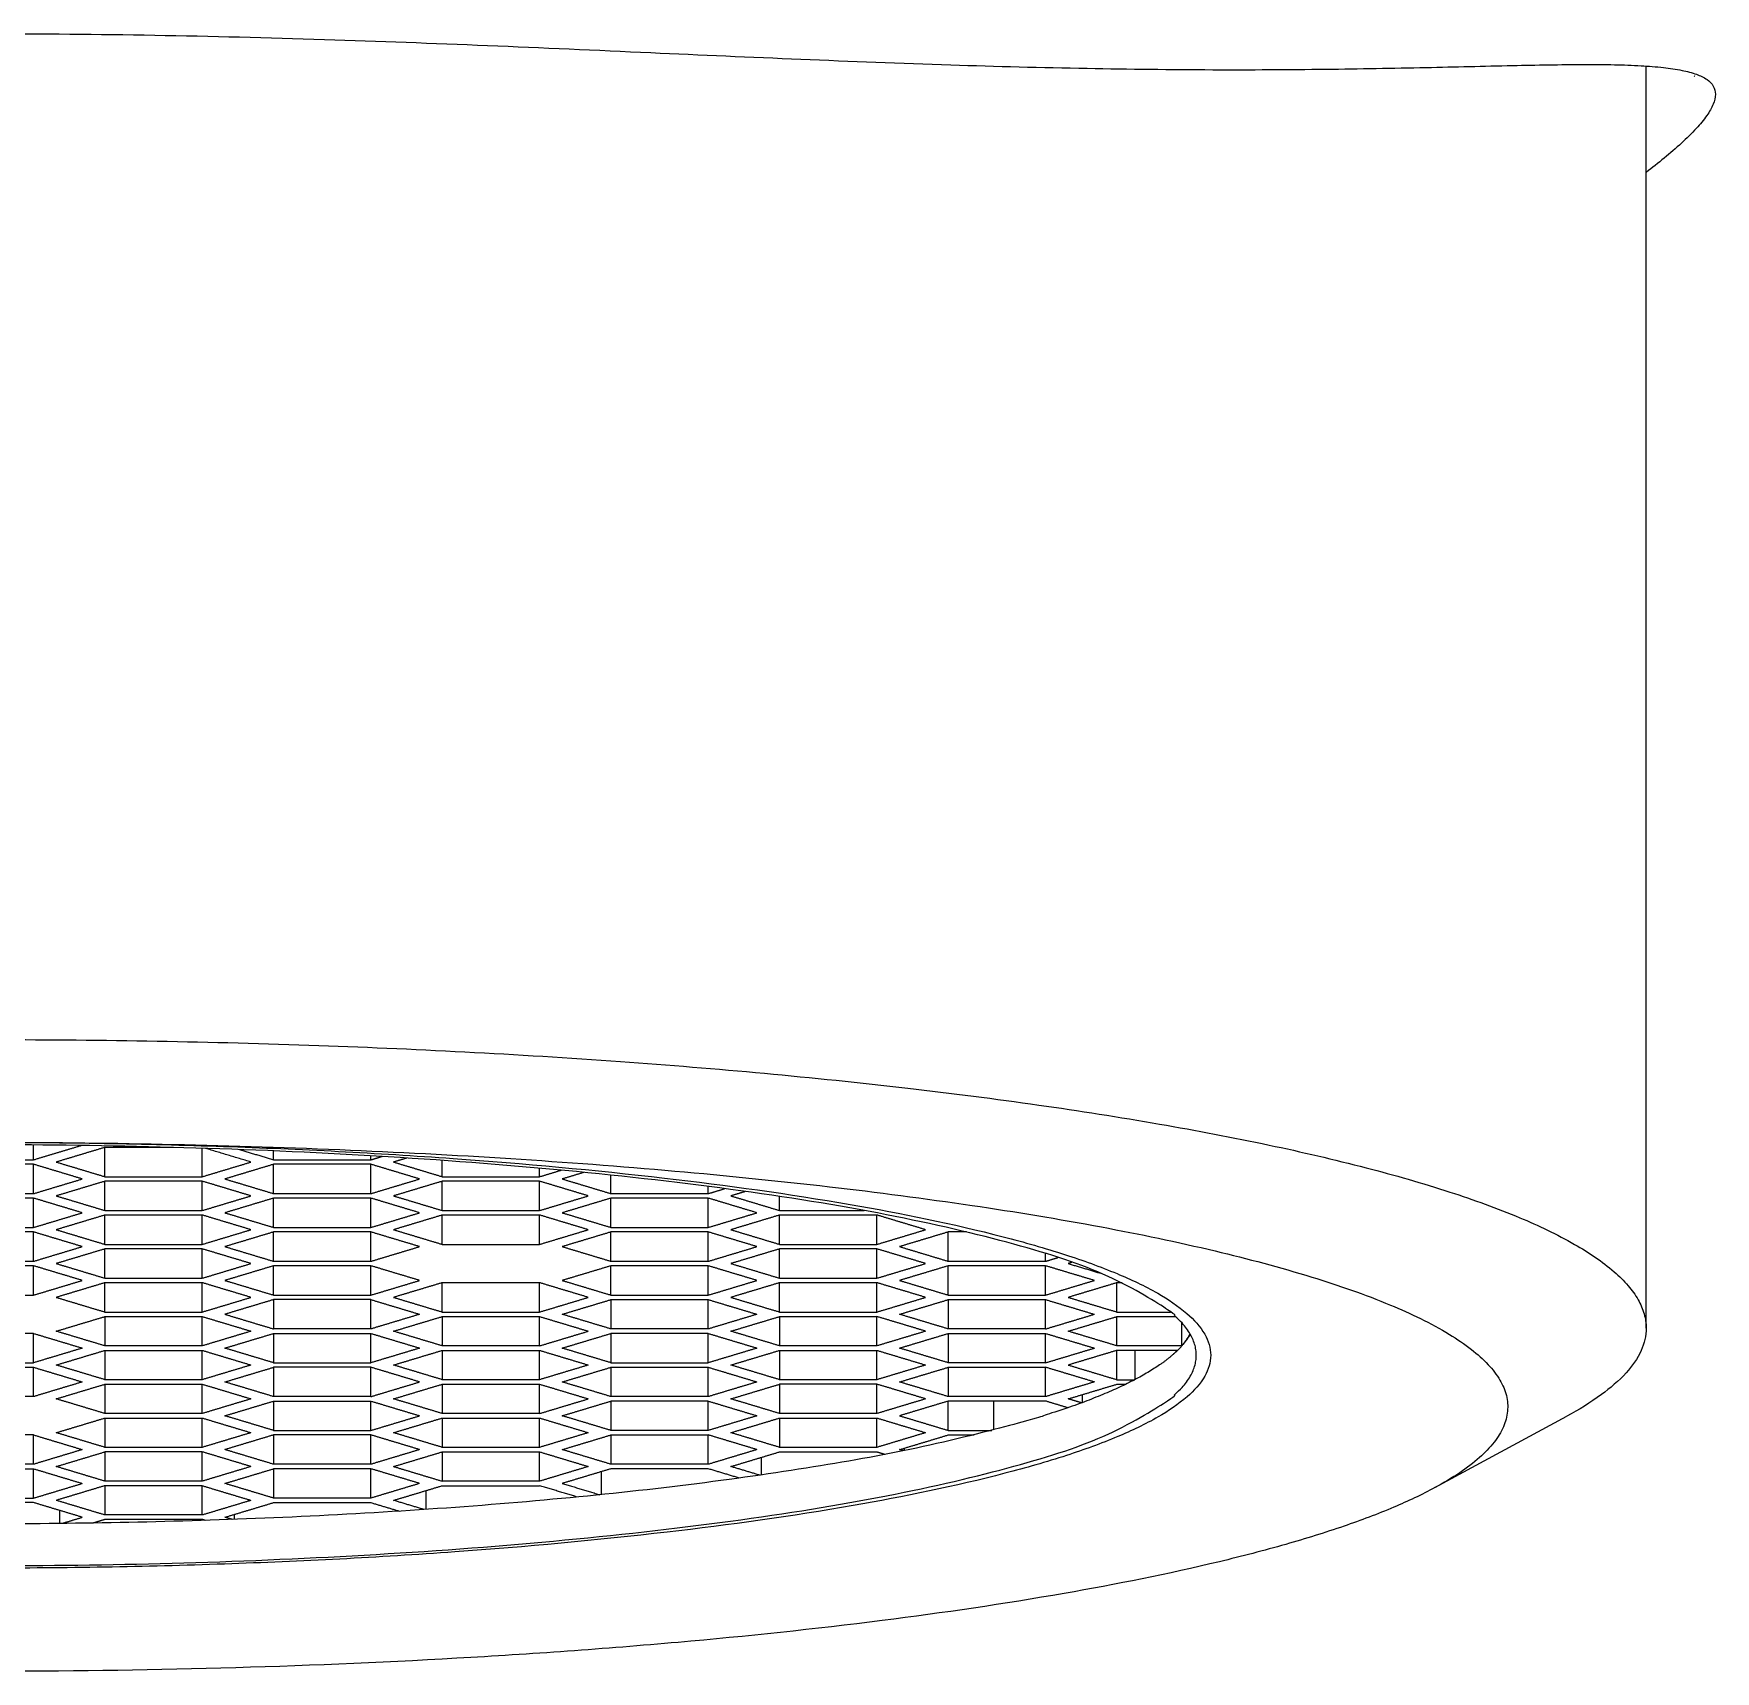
# Model space of a CAD drawing. Extents: x 39525 to 40119, y 15845 to 16265.
# Drawn here: x 39917.83 to 39929.98, y 16092.57 to 16104.4 of the extents above; entities that cross this region are included whole.
import ezdxf

# ---------------------------------------------------------------- set-up
doc = ezdxf.new("R2010")
doc.units = 0
doc.header["$LTSCALE"] = 7
doc.header["$MEASUREMENT"] = 0
doc.layers.get('0').update_dxf_attribs({"color": 2, "linetype": 'CONTINUOUS'})
doc.layers.add('02___PRT_ALL_AXES', color=7, linetype='CONTINUOUS')
doc.layers.add('DWG', color=7, linetype='CONTINUOUS')

msp = doc.modelspace()

# ---------------------------------------------------------------- linework, layer by layer
at = {"ltscale": 0.6}
for points in [[(39917.83034, 16096.26371), (39917.83034, 16096.31708), (39917.83034, 16096.37044)], [(39917.83034, 16096.26371), (39918.00183, 16096.31529), (39918.17333, 16096.36687)], [(39918.34528, 16096.35313), (39918.16942, 16096.30024), (39917.99357, 16096.24735)], [(39918.34528, 16096.14156), (39918.34528, 16096.24735), (39918.34528, 16096.35313)], [(39919.0487, 16096.14156), (39919.0487, 16096.24428), (39919.0487, 16096.347)], [(39919.40041, 16096.24735), (39919.23595, 16096.29681), (39919.0715, 16096.34627)], [(39919.31755, 16096.33773), (39919.4406, 16096.30072), (39919.56364, 16096.26371)], [(39919.56364, 16096.26371), (39919.56364, 16096.2958), (39919.56364, 16096.32789)], [(39917.12691, 16096.26371), (39917.47863, 16096.26371), (39917.83034, 16096.26371)], [(39917.83034, 16096.23098), (39917.47863, 16096.23098), (39917.12691, 16096.23098)], [(39917.83034, 16096.01941), (39917.83034, 16096.1252), (39917.83034, 16096.23098)], [(39918.18205, 16096.1252), (39918.00619, 16096.17809), (39917.83034, 16096.23098)], [(39917.99357, 16096.24735), (39918.16942, 16096.19445), (39918.34528, 16096.14156)], [(39919.0487, 16096.14156), (39919.22456, 16096.19445), (39919.40041, 16096.24735)], [(39919.56364, 16096.23098), (39919.38779, 16096.17809), (39919.21193, 16096.1252)], [(39919.56364, 16096.26371), (39919.91535, 16096.26371), (39920.26707, 16096.26371)], [(39919.56364, 16096.01941), (39919.56364, 16096.1252), (39919.56364, 16096.23098)], [(39920.26707, 16096.23098), (39919.91535, 16096.23098), (39919.56364, 16096.23098)], [(39920.26707, 16096.26371), (39920.26707, 16096.27807), (39920.26707, 16096.29244)], [(39920.26707, 16096.26371), (39920.30695, 16096.27571), (39920.34684, 16096.2877)], [(39920.26707, 16096.01941), (39920.26707, 16096.1252), (39920.26707, 16096.23098)], [(39920.61878, 16096.1252), (39920.44292, 16096.17809), (39920.26707, 16096.23098)], [(39920.52709, 16096.27646), (39920.47869, 16096.2619), (39920.4303, 16096.24735)], [(39920.4303, 16096.24735), (39920.60615, 16096.19445), (39920.78201, 16096.14156)], [(39920.78201, 16096.14156), (39920.78201, 16096.20039), (39920.78201, 16096.25921)], [(39921.48543, 16096.14156), (39921.48543, 16096.17227), (39921.48543, 16096.20298)], [(39921.48543, 16096.14156), (39921.56368, 16096.1651), (39921.64193, 16096.18863)], [(39917.83034, 16096.01941), (39918.00619, 16096.07231), (39918.18205, 16096.1252)], [(39918.34528, 16096.10883), (39918.16942, 16096.05594), (39917.99357, 16096.00305)], [(39918.34528, 16096.14156), (39918.69699, 16096.14156), (39919.0487, 16096.14156)], [(39918.34528, 16095.89727), (39918.34528, 16096.00305), (39918.34528, 16096.10883)], [(39919.0487, 16096.10883), (39918.69699, 16096.10883), (39918.34528, 16096.10883)], [(39919.0487, 16095.89727), (39919.0487, 16096.00305), (39919.0487, 16096.10883)], [(39919.40041, 16096.00305), (39919.22456, 16096.05594), (39919.0487, 16096.10883)], [(39919.21193, 16096.1252), (39919.38779, 16096.07231), (39919.56364, 16096.01941)], [(39920.26707, 16096.01941), (39920.44292, 16096.07231), (39920.61878, 16096.1252)], [(39920.78201, 16096.10883), (39920.60615, 16096.05594), (39920.4303, 16096.00305)], [(39920.78201, 16096.14156), (39921.13372, 16096.14156), (39921.48543, 16096.14156)], [(39920.78201, 16095.89727), (39920.78201, 16096.00305), (39920.78201, 16096.10883)], [(39921.48543, 16096.10883), (39921.13372, 16096.10883), (39920.78201, 16096.10883)], [(39921.48543, 16095.89727), (39921.48543, 16096.00305), (39921.48543, 16096.10883)], [(39921.83714, 16096.00305), (39921.66129, 16096.05594), (39921.48543, 16096.10883)], [(39921.80676, 16096.17275), (39921.72771, 16096.14897), (39921.64866, 16096.1252)], [(39921.64866, 16096.1252), (39921.82452, 16096.07231), (39922.00037, 16096.01941)], [(39922.00037, 16096.01941), (39922.00037, 16096.08623), (39922.00037, 16096.15304)], [(39922.7038, 16096.01941), (39922.7038, 16096.0452), (39922.7038, 16096.07098)], [(39922.7038, 16096.01941), (39922.76343, 16096.03735), (39922.82306, 16096.05529)], [(39917.12691, 16096.01941), (39917.47863, 16096.01941), (39917.83034, 16096.01941)], [(39917.83034, 16095.98669), (39917.47863, 16095.98669), (39917.12691, 16095.98669)], [(39917.83034, 16095.77512), (39917.83034, 16095.8809), (39917.83034, 16095.98669)], [(39918.18205, 16095.8809), (39918.00619, 16095.93379), (39917.83034, 16095.98669)], [(39917.99357, 16096.00305), (39918.16942, 16095.95016), (39918.34528, 16095.89727)], [(39919.0487, 16095.89727), (39919.22456, 16095.95016), (39919.40041, 16096.00305)], [(39919.56364, 16095.98669), (39919.38779, 16095.93379), (39919.21193, 16095.8809)], [(39919.56364, 16096.01941), (39919.91535, 16096.01941), (39920.26707, 16096.01941)], [(39919.56364, 16095.77512), (39919.56364, 16095.8809), (39919.56364, 16095.98669)], [(39920.26707, 16095.98669), (39919.91535, 16095.98669), (39919.56364, 16095.98669)], [(39920.26707, 16095.77512), (39920.26707, 16095.8809), (39920.26707, 16095.98669)], [(39920.61878, 16095.8809), (39920.44292, 16095.93379), (39920.26707, 16095.98669)], [(39920.4303, 16096.00305), (39920.60615, 16095.95016), (39920.78201, 16095.89727)], [(39921.48543, 16095.89727), (39921.66129, 16095.95016), (39921.83714, 16096.00305)], [(39922.00037, 16095.98669), (39921.82452, 16095.93379), (39921.64866, 16095.8809)], [(39922.00037, 16096.01941), (39922.35208, 16096.01941), (39922.7038, 16096.01941)], [(39922.00037, 16095.77512), (39922.00037, 16095.8809), (39922.00037, 16095.98669)], [(39922.7038, 16095.98669), (39922.35208, 16095.98669), (39922.00037, 16095.98669)], [(39922.7038, 16095.77512), (39922.7038, 16095.8809), (39922.7038, 16095.98669)], [(39923.05551, 16095.8809), (39922.87965, 16095.93379), (39922.7038, 16095.98669)], [(39922.97259, 16096.0348), (39922.91981, 16096.01892), (39922.86703, 16096.00305)], [(39922.86703, 16096.00305), (39923.04288, 16095.95016), (39923.21874, 16095.89727)], [(39923.21874, 16095.89727), (39923.21874, 16095.94813), (39923.21874, 16095.999)], [(39917.83034, 16095.77512), (39918.00619, 16095.82801), (39918.18205, 16095.8809)], [(39918.34528, 16095.86454), (39918.16942, 16095.81165), (39917.99357, 16095.75875)], [(39918.34528, 16095.89727), (39918.69699, 16095.89727), (39919.0487, 16095.89727)], [(39918.34528, 16095.65297), (39918.34528, 16095.75875), (39918.34528, 16095.86454)], [(39919.0487, 16095.86454), (39918.69699, 16095.86454), (39918.34528, 16095.86454)], [(39919.0487, 16095.65297), (39919.0487, 16095.75875), (39919.0487, 16095.86454)], [(39919.40041, 16095.75875), (39919.22456, 16095.81165), (39919.0487, 16095.86454)], [(39919.21193, 16095.8809), (39919.38779, 16095.82801), (39919.56364, 16095.77512)], [(39920.26707, 16095.77512), (39920.44292, 16095.82801), (39920.61878, 16095.8809)], [(39920.78201, 16095.86454), (39920.60615, 16095.81165), (39920.4303, 16095.75875)], [(39920.78201, 16095.89727), (39921.13372, 16095.89727), (39921.48543, 16095.89727)], [(39920.78201, 16095.65297), (39920.78201, 16095.75875), (39920.78201, 16095.86454)], [(39921.48543, 16095.86454), (39921.13372, 16095.86454), (39920.78201, 16095.86454)], [(39921.48543, 16095.65297), (39921.48543, 16095.75875), (39921.48543, 16095.86454)], [(39921.83714, 16095.75875), (39921.66129, 16095.81165), (39921.48543, 16095.86454)], [(39921.64866, 16095.8809), (39921.82452, 16095.82801), (39922.00037, 16095.77512)], [(39922.7038, 16095.77512), (39922.87965, 16095.82801), (39923.05551, 16095.8809)], [(39923.21874, 16095.86454), (39923.04288, 16095.81165), (39922.86703, 16095.75875)], [(39923.21874, 16095.89727), (39923.52452, 16095.89727), (39923.8303, 16095.89727)], [(39923.21874, 16095.65297), (39923.21874, 16095.75875), (39923.21874, 16095.86454)], [(39923.92216, 16095.86454), (39923.57045, 16095.86454), (39923.21874, 16095.86454)], [(39923.92216, 16095.65297), (39923.92216, 16095.75875), (39923.92216, 16095.86454)], [(39924.27387, 16095.75875), (39924.09802, 16095.81165), (39923.92216, 16095.86454)], [(39917.12691, 16095.77512), (39917.47863, 16095.77512), (39917.83034, 16095.77512)], [(39917.83034, 16095.74239), (39917.47863, 16095.74239), (39917.12691, 16095.74239)], [(39917.83034, 16095.53082), (39917.83034, 16095.63661), (39917.83034, 16095.74239)], [(39918.18205, 16095.63661), (39918.00619, 16095.6895), (39917.83034, 16095.74239)], [(39917.99357, 16095.75875), (39918.16942, 16095.70586), (39918.34528, 16095.65297)], [(39919.0487, 16095.65297), (39919.22456, 16095.70586), (39919.40041, 16095.75875)], [(39919.56364, 16095.74239), (39919.38779, 16095.6895), (39919.21193, 16095.63661)], [(39919.56364, 16095.77512), (39919.91535, 16095.77512), (39920.26707, 16095.77512)], [(39919.56364, 16095.53082), (39919.56364, 16095.63661), (39919.56364, 16095.74239)], [(39920.26707, 16095.74239), (39919.91535, 16095.74239), (39919.56364, 16095.74239)], [(39920.26707, 16095.53082), (39920.26707, 16095.63661), (39920.26707, 16095.74239)], [(39920.61878, 16095.63661), (39920.44292, 16095.6895), (39920.26707, 16095.74239)], [(39920.4303, 16095.75875), (39920.60615, 16095.70586), (39920.78201, 16095.65297)], [(39921.48543, 16095.65297), (39921.66129, 16095.70586), (39921.83714, 16095.75875)], [(39922.00037, 16095.74239), (39921.82452, 16095.6895), (39921.64866, 16095.63661)], [(39922.00037, 16095.77512), (39922.35208, 16095.77512), (39922.7038, 16095.77512)], [(39922.00037, 16095.53082), (39922.00037, 16095.63661), (39922.00037, 16095.74239)], [(39922.7038, 16095.74239), (39922.35208, 16095.74239), (39922.00037, 16095.74239)], [(39922.7038, 16095.53082), (39922.7038, 16095.63661), (39922.7038, 16095.74239)], [(39923.05551, 16095.63661), (39922.87965, 16095.6895), (39922.7038, 16095.74239)], [(39922.86703, 16095.75875), (39923.04288, 16095.70586), (39923.21874, 16095.65297)], [(39923.92216, 16095.65297), (39924.09802, 16095.70586), (39924.27387, 16095.75875)], [(39924.4371, 16095.74239), (39924.26125, 16095.6895), (39924.08539, 16095.63661)], [(39924.4371, 16095.53082), (39924.4371, 16095.63661), (39924.4371, 16095.74239)], [(39924.56972, 16095.74239), (39924.50341, 16095.74239), (39924.4371, 16095.74239)], [(39917.83034, 16095.53082), (39918.00619, 16095.58371), (39918.18205, 16095.63661)], [(39918.34528, 16095.62024), (39918.16942, 16095.56735), (39917.99357, 16095.51446)], [(39918.34528, 16095.65297), (39918.69699, 16095.65297), (39919.0487, 16095.65297)], [(39918.34528, 16095.40867), (39918.34528, 16095.51446), (39918.34528, 16095.62024)], [(39919.0487, 16095.62024), (39918.69699, 16095.62024), (39918.34528, 16095.62024)], [(39919.0487, 16095.40867), (39919.0487, 16095.51446), (39919.0487, 16095.62024)], [(39919.40041, 16095.51446), (39919.22456, 16095.56735), (39919.0487, 16095.62024)], [(39919.21193, 16095.63661), (39919.38779, 16095.58371), (39919.56364, 16095.53082)], [(39920.26707, 16095.53082), (39920.44292, 16095.58371), (39920.61878, 16095.63661)], [(39920.78201, 16095.65297), (39921.13372, 16095.65297), (39921.48543, 16095.65297)], [(39921.64866, 16095.63661), (39921.82452, 16095.58371), (39922.00037, 16095.53082)], [(39922.7038, 16095.53082), (39922.87965, 16095.58371), (39923.05551, 16095.63661)], [(39923.21874, 16095.62024), (39923.04288, 16095.56735), (39922.86703, 16095.51446)], [(39923.21874, 16095.65297), (39923.57045, 16095.65297), (39923.92216, 16095.65297)], [(39923.21874, 16095.40867), (39923.21874, 16095.51446), (39923.21874, 16095.62024)], [(39923.92216, 16095.62024), (39923.57045, 16095.62024), (39923.21874, 16095.62024)], [(39923.92216, 16095.40867), (39923.92216, 16095.51446), (39923.92216, 16095.62024)], [(39924.27387, 16095.51446), (39924.09802, 16095.56735), (39923.92216, 16095.62024)], [(39924.08539, 16095.63661), (39924.26125, 16095.58371), (39924.4371, 16095.53082)], [(39925.14052, 16095.53082), (39925.14052, 16095.55843), (39925.14052, 16095.58603)], [(39917.12691, 16095.53082), (39917.47863, 16095.53082), (39917.83034, 16095.53082)], [(39917.83034, 16095.49809), (39917.47863, 16095.49809), (39917.12691, 16095.49809)], [(39917.83034, 16095.28653), (39917.83034, 16095.39231), (39917.83034, 16095.49809)], [(39918.18205, 16095.39231), (39918.00619, 16095.4452), (39917.83034, 16095.49809)], [(39917.99357, 16095.51446), (39918.16942, 16095.46157), (39918.34528, 16095.40867)], [(39919.0487, 16095.40867), (39919.22456, 16095.46157), (39919.40041, 16095.51446)], [(39919.56364, 16095.49809), (39919.38779, 16095.4452), (39919.21193, 16095.39231)], [(39919.56364, 16095.53082), (39919.91535, 16095.53082), (39920.26707, 16095.53082)], [(39919.56364, 16095.28653), (39919.56364, 16095.39231), (39919.56364, 16095.49809)], [(39920.26707, 16095.49809), (39919.91535, 16095.49809), (39919.56364, 16095.49809)], [(39920.26707, 16095.28653), (39920.26707, 16095.39231), (39920.26707, 16095.49809)], [(39920.61878, 16095.39231), (39920.44292, 16095.4452), (39920.26707, 16095.49809)], [(39922.00037, 16095.49809), (39921.82452, 16095.4452), (39921.64866, 16095.39231)], [(39922.00037, 16095.53082), (39922.35208, 16095.53082), (39922.7038, 16095.53082)], [(39922.00037, 16095.28653), (39922.00037, 16095.39231), (39922.00037, 16095.49809)], [(39922.7038, 16095.49809), (39922.35208, 16095.49809), (39922.00037, 16095.49809)], [(39922.7038, 16095.28653), (39922.7038, 16095.39231), (39922.7038, 16095.49809)], [(39923.05551, 16095.39231), (39922.87965, 16095.4452), (39922.7038, 16095.49809)], [(39922.86703, 16095.51446), (39923.04288, 16095.46157), (39923.21874, 16095.40867)], [(39923.92216, 16095.40867), (39924.09802, 16095.46157), (39924.27387, 16095.51446)], [(39924.4371, 16095.49809), (39924.26125, 16095.4452), (39924.08539, 16095.39231)], [(39924.4371, 16095.53082), (39924.78881, 16095.53082), (39925.14052, 16095.53082)], [(39924.4371, 16095.28653), (39924.4371, 16095.39231), (39924.4371, 16095.49809)], [(39925.14052, 16095.49809), (39924.78881, 16095.49809), (39924.4371, 16095.49809)], [(39925.14052, 16095.53082), (39925.18478, 16095.54413), (39925.22904, 16095.55744)], [(39925.14052, 16095.28653), (39925.14052, 16095.39231), (39925.14052, 16095.49809)], [(39925.49224, 16095.39231), (39925.31638, 16095.4452), (39925.14052, 16095.49809)], [(39925.33088, 16095.52261), (39925.31732, 16095.51854), (39925.30375, 16095.51446)], [(39925.30375, 16095.51446), (39925.42029, 16095.47941), (39925.53683, 16095.44436)], [(39917.83034, 16095.28653), (39918.00619, 16095.33942), (39918.18205, 16095.39231)], [(39918.34528, 16095.37594), (39918.16942, 16095.32305), (39917.99357, 16095.27016)], [(39918.34528, 16095.40867), (39918.69699, 16095.40867), (39919.0487, 16095.40867)], [(39918.34528, 16095.16438), (39918.34528, 16095.27016), (39918.34528, 16095.37594)], [(39919.0487, 16095.37594), (39918.69699, 16095.37594), (39918.34528, 16095.37594)], [(39919.0487, 16095.16438), (39919.0487, 16095.27016), (39919.0487, 16095.37594)], [(39919.40041, 16095.27016), (39919.22456, 16095.32305), (39919.0487, 16095.37594)], [(39919.21193, 16095.39231), (39919.38779, 16095.33942), (39919.56364, 16095.28653)], [(39920.26707, 16095.28653), (39920.44292, 16095.33942), (39920.61878, 16095.39231)], [(39920.78201, 16095.37594), (39920.60615, 16095.32305), (39920.4303, 16095.27016)], [(39920.78201, 16095.16438), (39920.78201, 16095.27016), (39920.78201, 16095.37594)], [(39921.48543, 16095.37594), (39921.13372, 16095.37594), (39920.78201, 16095.37594)], [(39921.48543, 16095.16438), (39921.48543, 16095.27016), (39921.48543, 16095.37594)], [(39921.83714, 16095.27016), (39921.66129, 16095.32305), (39921.48543, 16095.37594)], [(39921.64866, 16095.39231), (39921.82452, 16095.33942), (39922.00037, 16095.28653)], [(39922.7038, 16095.28653), (39922.87965, 16095.33942), (39923.05551, 16095.39231)], [(39923.21874, 16095.37594), (39923.04288, 16095.32305), (39922.86703, 16095.27016)], [(39923.21874, 16095.40867), (39923.57045, 16095.40867), (39923.92216, 16095.40867)], [(39923.21874, 16095.16438), (39923.21874, 16095.27016), (39923.21874, 16095.37594)], [(39923.92216, 16095.37594), (39923.57045, 16095.37594), (39923.21874, 16095.37594)], [(39923.92216, 16095.16438), (39923.92216, 16095.27016), (39923.92216, 16095.37594)], [(39924.27387, 16095.27016), (39924.09802, 16095.32305), (39923.92216, 16095.37594)], [(39924.08539, 16095.39231), (39924.26125, 16095.33942), (39924.4371, 16095.28653)], [(39925.14052, 16095.28653), (39925.31638, 16095.33942), (39925.49224, 16095.39231)], [(39925.65547, 16095.37594), (39925.47961, 16095.32305), (39925.30375, 16095.27016)], [(39925.65547, 16095.16438), (39925.65547, 16095.27016), (39925.65547, 16095.37594)], [(39925.69242, 16095.37594), (39925.67394, 16095.37594), (39925.65547, 16095.37594)], [(39917.12691, 16095.28653), (39917.47863, 16095.28653), (39917.83034, 16095.28653)], [(39917.99357, 16095.27016), (39918.16942, 16095.21727), (39918.34528, 16095.16438)], [(39919.0487, 16095.16438), (39919.22456, 16095.21727), (39919.40041, 16095.27016)], [(39919.56364, 16095.2538), (39919.38779, 16095.2009), (39919.21193, 16095.14801)], [(39919.56364, 16095.28653), (39919.91535, 16095.28653), (39920.26707, 16095.28653)], [(39919.56364, 16095.2538), (39919.56364, 16095.14801), (39919.56364, 16095.04223)], [(39920.26707, 16095.2538), (39919.91535, 16095.2538), (39919.56364, 16095.2538)], [(39920.26707, 16095.04223), (39920.26707, 16095.14801), (39920.26707, 16095.2538)], [(39920.26707, 16095.2538), (39920.44292, 16095.2009), (39920.61878, 16095.14801)], [(39920.4303, 16095.27016), (39920.60615, 16095.21727), (39920.78201, 16095.16438)], [(39921.48543, 16095.16438), (39921.66129, 16095.21727), (39921.83714, 16095.27016)], [(39921.64866, 16095.14801), (39921.82452, 16095.2009), (39922.00037, 16095.2538)], [(39922.00037, 16095.28653), (39922.35208, 16095.28653), (39922.7038, 16095.28653)], [(39922.00037, 16095.2538), (39922.00037, 16095.14801), (39922.00037, 16095.04223)], [(39922.00037, 16095.2538), (39922.35208, 16095.2538), (39922.7038, 16095.2538)], [(39922.7038, 16095.04223), (39922.7038, 16095.14801), (39922.7038, 16095.2538)], [(39922.7038, 16095.2538), (39922.87965, 16095.2009), (39923.05551, 16095.14801)], [(39922.86703, 16095.27016), (39923.04288, 16095.21727), (39923.21874, 16095.16438)], [(39923.92216, 16095.16438), (39924.09802, 16095.21727), (39924.27387, 16095.27016)], [(39924.08539, 16095.14801), (39924.26125, 16095.2009), (39924.4371, 16095.2538)], [(39924.4371, 16095.28653), (39924.78881, 16095.28653), (39925.14052, 16095.28653)], [(39924.4371, 16095.2538), (39924.4371, 16095.14801), (39924.4371, 16095.04223)], [(39924.4371, 16095.2538), (39924.78881, 16095.2538), (39925.14052, 16095.2538)], [(39925.14052, 16095.04223), (39925.14052, 16095.14801), (39925.14052, 16095.2538)], [(39925.14052, 16095.2538), (39925.31638, 16095.2009), (39925.49224, 16095.14801)], [(39925.30375, 16095.27016), (39925.47961, 16095.21727), (39925.65547, 16095.16438)], [(39917.99357, 16095.02586), (39918.16942, 16095.07876), (39918.34528, 16095.13165)], [(39918.34528, 16095.16438), (39918.69699, 16095.16438), (39919.0487, 16095.16438)], [(39918.34528, 16095.13165), (39918.34528, 16095.02586), (39918.34528, 16094.92008)], [(39918.34528, 16095.13165), (39918.69699, 16095.13165), (39919.04869, 16095.13165)], [(39919.0487, 16094.92008), (39919.0487, 16095.026), (39919.0487, 16095.13192)], [(39919.0487, 16095.13165), (39919.22456, 16095.07876), (39919.40041, 16095.02586)], [(39919.21193, 16095.14801), (39919.38779, 16095.09512), (39919.56364, 16095.04223)], [(39920.61878, 16095.14801), (39920.44292, 16095.09512), (39920.26707, 16095.04223)], [(39920.4303, 16095.02586), (39920.60615, 16095.07876), (39920.78201, 16095.13165)], [(39920.78201, 16095.16438), (39921.13372, 16095.16438), (39921.48543, 16095.16438)], [(39920.78201, 16095.13165), (39920.78201, 16095.02586), (39920.78201, 16094.92008)], [(39920.78201, 16095.13165), (39921.13372, 16095.13165), (39921.48543, 16095.13165)], [(39921.48543, 16094.92008), (39921.48543, 16095.02586), (39921.48543, 16095.13165)], [(39921.48543, 16095.13165), (39921.66129, 16095.07876), (39921.83714, 16095.02586)], [(39922.00037, 16095.04223), (39921.82452, 16095.09512), (39921.64866, 16095.14801)], [(39923.05551, 16095.14801), (39922.87965, 16095.09512), (39922.7038, 16095.04223)], [(39922.86703, 16095.02586), (39923.04288, 16095.07876), (39923.21874, 16095.13165)], [(39923.21874, 16095.16438), (39923.57045, 16095.16438), (39923.92216, 16095.16438)], [(39923.21874, 16095.13165), (39923.21874, 16095.02586), (39923.21874, 16094.92008)], [(39923.21874, 16095.13165), (39923.57045, 16095.13165), (39923.92216, 16095.13165)], [(39923.92216, 16094.92008), (39923.92216, 16095.02586), (39923.92216, 16095.13165)], [(39924.27387, 16095.02586), (39924.09802, 16095.07876), (39923.92216, 16095.13165)], [(39924.4371, 16095.04223), (39924.26125, 16095.09512), (39924.08539, 16095.14801)], [(39925.14052, 16095.04223), (39925.31638, 16095.09512), (39925.49224, 16095.14801)], [(39925.30375, 16095.02586), (39925.47961, 16095.07876), (39925.65547, 16095.13165)], [(39925.65547, 16095.16438), (39925.84874, 16095.16438), (39926.04201, 16095.16438)], [(39925.65547, 16094.92008), (39925.65547, 16095.02586), (39925.65547, 16095.13165)], [(39925.65547, 16095.13165), (39925.86745, 16095.13165), (39926.07943, 16095.13165)], [(39926.12207, 16095.08868), (39926.12207, 16095.00438), (39926.12207, 16094.92008)], [(39917.83034, 16095.0095), (39917.47863, 16095.0095), (39917.12691, 16095.0095)], [(39917.83034, 16094.79793), (39917.83034, 16094.90372), (39917.83034, 16095.0095)], [(39917.83034, 16095.0095), (39918.00619, 16094.95661), (39918.18205, 16094.90372)], [(39918.34528, 16094.92008), (39918.16942, 16094.97297), (39917.99357, 16095.02586)], [(39919.40041, 16095.02586), (39919.22456, 16094.97297), (39919.0487, 16094.92008)], [(39919.21193, 16094.90372), (39919.38779, 16094.95661), (39919.56364, 16095.0095)], [(39920.26707, 16095.04223), (39919.91535, 16095.04223), (39919.56364, 16095.04223)], [(39919.56364, 16095.0095), (39919.56364, 16094.90372), (39919.56364, 16094.79793)], [(39919.56364, 16095.0095), (39919.91535, 16095.0095), (39920.26707, 16095.0095)], [(39920.26707, 16094.79793), (39920.26707, 16094.90372), (39920.26707, 16095.0095)], [(39920.26707, 16095.0095), (39920.44292, 16094.95661), (39920.61878, 16094.90372)], [(39920.78201, 16094.92008), (39920.60615, 16094.97297), (39920.4303, 16095.02586)], [(39921.48543, 16094.92008), (39921.66129, 16094.97297), (39921.83714, 16095.02586)], [(39921.64866, 16094.90372), (39921.82452, 16094.95661), (39922.00037, 16095.0095)], [(39922.7038, 16095.04223), (39922.35208, 16095.04223), (39922.00037, 16095.04223)], [(39922.00037, 16095.0095), (39922.00037, 16094.90372), (39922.00037, 16094.79793)], [(39922.7038, 16095.0095), (39922.35208, 16095.0095), (39922.00037, 16095.0095)], [(39922.7038, 16094.79793), (39922.7038, 16094.90372), (39922.7038, 16095.0095)], [(39922.7038, 16095.0095), (39922.87965, 16094.95661), (39923.05551, 16094.90372)], [(39923.21874, 16094.92008), (39923.04288, 16094.97297), (39922.86703, 16095.02586)], [(39924.27387, 16095.02586), (39924.09802, 16094.97297), (39923.92216, 16094.92008)], [(39924.08539, 16094.90372), (39924.26125, 16094.95661), (39924.4371, 16095.0095)], [(39925.14052, 16095.04223), (39924.78881, 16095.04223), (39924.4371, 16095.04223)], [(39924.4371, 16095.0095), (39924.4371, 16094.90372), (39924.4371, 16094.79793)], [(39924.4371, 16095.0095), (39924.78881, 16095.0095), (39925.14052, 16095.0095)], [(39925.14052, 16094.79793), (39925.14052, 16094.90372), (39925.14052, 16095.0095)], [(39925.14052, 16095.0095), (39925.31638, 16094.95661), (39925.49224, 16094.90372)], [(39925.65547, 16094.92008), (39925.47961, 16094.97297), (39925.30375, 16095.02586)], [(39918.18205, 16094.90372), (39918.00619, 16094.85082), (39917.83034, 16094.79793)], [(39917.99357, 16094.78157), (39918.16942, 16094.83446), (39918.34528, 16094.88735)], [(39919.0487, 16094.92008), (39918.69699, 16094.92008), (39918.34528, 16094.92008)], [(39918.34528, 16094.88735), (39918.34528, 16094.78157), (39918.34528, 16094.67579)], [(39918.34528, 16094.88735), (39918.69699, 16094.88735), (39919.0487, 16094.88735)], [(39919.0487, 16094.67579), (39919.0487, 16094.78157), (39919.0487, 16094.88735)], [(39919.0487, 16094.88735), (39919.22456, 16094.83446), (39919.40041, 16094.78157)], [(39919.56364, 16094.79793), (39919.38779, 16094.85082), (39919.21193, 16094.90372)], [(39920.61878, 16094.90372), (39920.44292, 16094.85082), (39920.26707, 16094.79793)], [(39920.4303, 16094.78157), (39920.60615, 16094.83446), (39920.78201, 16094.88735)], [(39921.48543, 16094.92008), (39921.13372, 16094.92008), (39920.78201, 16094.92008)], [(39920.78201, 16094.88735), (39920.78201, 16094.78157), (39920.78201, 16094.67579)], [(39920.78201, 16094.88735), (39921.13372, 16094.88735), (39921.48543, 16094.88735)], [(39921.48543, 16094.67579), (39921.48543, 16094.78157), (39921.48543, 16094.88735)], [(39921.48543, 16094.88735), (39921.66129, 16094.83446), (39921.83714, 16094.78157)], [(39922.00037, 16094.79793), (39921.82452, 16094.85082), (39921.64866, 16094.90372)], [(39923.05551, 16094.90372), (39922.87965, 16094.85082), (39922.7038, 16094.79793)], [(39922.86703, 16094.78157), (39923.04288, 16094.83446), (39923.21874, 16094.88735)], [(39923.92216, 16094.92008), (39923.57045, 16094.92008), (39923.21874, 16094.92008)], [(39923.21874, 16094.88735), (39923.21874, 16094.78157), (39923.21874, 16094.67579)], [(39923.21874, 16094.88735), (39923.57045, 16094.88735), (39923.92216, 16094.88735)], [(39923.92216, 16094.67579), (39923.92216, 16094.78157), (39923.92216, 16094.88735)], [(39923.92216, 16094.88735), (39924.09802, 16094.83446), (39924.27387, 16094.78157)], [(39924.4371, 16094.79793), (39924.26125, 16094.85082), (39924.08539, 16094.90372)], [(39925.14052, 16094.79793), (39925.31638, 16094.85082), (39925.49224, 16094.90372)], [(39925.65547, 16094.88735), (39925.47961, 16094.83446), (39925.30375, 16094.78157)], [(39926.12207, 16094.92008), (39925.88877, 16094.92008), (39925.65547, 16094.92008)], [(39925.65547, 16094.67579), (39925.65547, 16094.78157), (39925.65547, 16094.88735)], [(39926.09134, 16094.88735), (39925.8734, 16094.88735), (39925.65547, 16094.88735)], [(39925.78746, 16094.67741), (39925.78746, 16094.78238), (39925.78746, 16094.88735)], [(39917.12691, 16094.79793), (39917.47863, 16094.79793), (39917.83034, 16094.79793)], [(39917.12691, 16094.7652), (39917.47863, 16094.7652), (39917.83034, 16094.7652)], [(39917.83034, 16094.55364), (39917.83034, 16094.65942), (39917.83034, 16094.7652)], [(39917.83034, 16094.7652), (39918.00619, 16094.71231), (39918.18205, 16094.65942)], [(39918.34528, 16094.67579), (39918.16942, 16094.72868), (39917.99357, 16094.78157)], [(39919.40041, 16094.78157), (39919.22456, 16094.72868), (39919.0487, 16094.67579)], [(39919.21193, 16094.65942), (39919.38779, 16094.71231), (39919.56364, 16094.7652)], [(39919.56364, 16094.79793), (39919.91535, 16094.79793), (39920.26707, 16094.79793)], [(39919.56364, 16094.7652), (39919.56364, 16094.65942), (39919.56364, 16094.55364)], [(39920.26707, 16094.7652), (39919.91535, 16094.7652), (39919.56364, 16094.7652)], [(39920.26707, 16094.55364), (39920.26707, 16094.65942), (39920.26707, 16094.7652)], [(39920.61878, 16094.65942), (39920.44292, 16094.71231), (39920.26707, 16094.7652)], [(39920.78201, 16094.67579), (39920.60615, 16094.72868), (39920.4303, 16094.78157)], [(39921.83714, 16094.78157), (39921.66129, 16094.72868), (39921.48543, 16094.67579)], [(39921.64866, 16094.65942), (39921.82452, 16094.71231), (39922.00037, 16094.7652)], [(39922.00037, 16094.79793), (39922.35208, 16094.79793), (39922.7038, 16094.79793)], [(39922.00037, 16094.7652), (39922.00037, 16094.65942), (39922.00037, 16094.55364)], [(39922.00037, 16094.7652), (39922.35208, 16094.7652), (39922.7038, 16094.7652)], [(39922.7038, 16094.55364), (39922.7038, 16094.65942), (39922.7038, 16094.7652)], [(39922.7038, 16094.7652), (39922.87965, 16094.71231), (39923.05551, 16094.65942)], [(39923.21874, 16094.67579), (39923.04288, 16094.72868), (39922.86703, 16094.78157)], [(39924.27387, 16094.78157), (39924.09802, 16094.72868), (39923.92216, 16094.67579)], [(39924.08539, 16094.65942), (39924.26125, 16094.71231), (39924.4371, 16094.7652)], [(39925.14052, 16094.79793), (39924.78881, 16094.79793), (39924.4371, 16094.79793)], [(39924.4371, 16094.7652), (39924.4371, 16094.65942), (39924.4371, 16094.55364)], [(39924.4371, 16094.7652), (39924.78881, 16094.7652), (39925.14052, 16094.7652)], [(39925.14052, 16094.55364), (39925.14052, 16094.65942), (39925.14052, 16094.7652)], [(39925.49224, 16094.65942), (39925.31638, 16094.71231), (39925.14052, 16094.7652)], [(39925.30375, 16094.78157), (39925.47961, 16094.72868), (39925.65547, 16094.67579)], [(39918.18205, 16094.65942), (39918.00619, 16094.60653), (39917.83034, 16094.55364)], [(39917.99357, 16094.53727), (39918.16942, 16094.59016), (39918.34528, 16094.64306)], [(39919.0487, 16094.67579), (39918.69699, 16094.67579), (39918.34528, 16094.67579)], [(39918.34528, 16094.64306), (39918.34528, 16094.53727), (39918.34528, 16094.43149)], [(39918.34528, 16094.64306), (39918.69699, 16094.64306), (39919.0487, 16094.64306)], [(39919.0487, 16094.43149), (39919.0487, 16094.53727), (39919.0487, 16094.64306)], [(39919.0487, 16094.64306), (39919.22456, 16094.59016), (39919.40041, 16094.53727)], [(39919.56364, 16094.55364), (39919.38779, 16094.60653), (39919.21193, 16094.65942)], [(39920.26707, 16094.55364), (39920.44292, 16094.60653), (39920.61878, 16094.65942)], [(39920.4303, 16094.53727), (39920.60615, 16094.59016), (39920.78201, 16094.64306)], [(39921.48543, 16094.67579), (39921.13372, 16094.67579), (39920.78201, 16094.67579)], [(39920.78201, 16094.64306), (39920.78201, 16094.53727), (39920.78201, 16094.43149)], [(39920.78201, 16094.64306), (39921.13372, 16094.64306), (39921.48543, 16094.64306)], [(39921.48543, 16094.43149), (39921.48543, 16094.53727), (39921.48543, 16094.64306)], [(39921.48543, 16094.64306), (39921.66129, 16094.59016), (39921.83714, 16094.53727)], [(39922.00037, 16094.55364), (39921.82452, 16094.60653), (39921.64866, 16094.65942)], [(39923.05551, 16094.65942), (39922.87965, 16094.60653), (39922.7038, 16094.55364)], [(39922.86703, 16094.53727), (39923.04288, 16094.59016), (39923.21874, 16094.64306)], [(39923.92216, 16094.67579), (39923.57045, 16094.67579), (39923.21874, 16094.67579)], [(39923.21874, 16094.64306), (39923.21874, 16094.53727), (39923.21874, 16094.43149)], [(39923.92216, 16094.64306), (39923.57045, 16094.64306), (39923.21874, 16094.64306)], [(39923.92216, 16094.43149), (39923.92216, 16094.53727), (39923.92216, 16094.64306)], [(39924.27387, 16094.53727), (39924.09802, 16094.59016), (39923.92216, 16094.64306)], [(39924.4371, 16094.55364), (39924.26125, 16094.60653), (39924.08539, 16094.65942)], [(39925.49224, 16094.65942), (39925.31638, 16094.60653), (39925.14052, 16094.55364)], [(39925.30375, 16094.53727), (39925.47961, 16094.59016), (39925.65547, 16094.64306)], [(39925.65547, 16094.67579), (39925.71991, 16094.67579), (39925.78436, 16094.67579)], [(39925.65547, 16094.64306), (39925.68748, 16094.64306), (39925.71949, 16094.64306)], [(39917.83034, 16094.55364), (39917.47863, 16094.55364), (39917.12691, 16094.55364)], [(39918.34528, 16094.43149), (39918.16942, 16094.48438), (39917.99357, 16094.53727)], [(39919.40041, 16094.53727), (39919.22456, 16094.48438), (39919.0487, 16094.43149)], [(39919.21193, 16094.41512), (39919.38779, 16094.46802), (39919.56364, 16094.52091)], [(39920.26707, 16094.55364), (39919.91535, 16094.55364), (39919.56364, 16094.55364)], [(39919.56364, 16094.52091), (39919.56364, 16094.41512), (39919.56364, 16094.30934)], [(39919.56364, 16094.52091), (39919.91535, 16094.52091), (39920.26707, 16094.52091)], [(39920.26707, 16094.30934), (39920.26707, 16094.41512), (39920.26707, 16094.52091)], [(39920.26707, 16094.52091), (39920.44292, 16094.46802), (39920.61878, 16094.41512)], [(39920.78201, 16094.43149), (39920.60615, 16094.48438), (39920.4303, 16094.53727)], [(39921.48543, 16094.43149), (39921.66129, 16094.48438), (39921.83714, 16094.53727)], [(39921.64866, 16094.41512), (39921.82452, 16094.46802), (39922.00037, 16094.52091)], [(39922.7038, 16094.55364), (39922.35208, 16094.55364), (39922.00037, 16094.55364)], [(39922.00037, 16094.52091), (39922.00037, 16094.41512), (39922.00037, 16094.30934)], [(39922.7038, 16094.52091), (39922.35208, 16094.52091), (39922.00037, 16094.52091)], [(39922.7038, 16094.30934), (39922.7038, 16094.41512), (39922.7038, 16094.52091)], [(39922.7038, 16094.52091), (39922.87965, 16094.46802), (39923.05551, 16094.41512)], [(39923.21874, 16094.43149), (39923.04288, 16094.48438), (39922.86703, 16094.53727)], [(39924.27387, 16094.53727), (39924.09802, 16094.48438), (39923.92216, 16094.43149)], [(39924.4371, 16094.52091), (39924.26125, 16094.46802), (39924.08539, 16094.41512)], [(39925.14052, 16094.55364), (39924.78881, 16094.55364), (39924.4371, 16094.55364)], [(39924.4371, 16094.30934), (39924.4371, 16094.41512), (39924.4371, 16094.52091)], [(39925.14052, 16094.52091), (39924.78881, 16094.52091), (39924.4371, 16094.52091)], [(39924.766, 16094.31278), (39924.766, 16094.41685), (39924.766, 16094.52091)], [(39925.30052, 16094.47278), (39925.22052, 16094.49685), (39925.14052, 16094.52091)], [(39925.39991, 16094.50835), (39925.35183, 16094.52281), (39925.30375, 16094.53727)], [(39925.40396, 16094.56741), (39925.40396, 16094.53863), (39925.40396, 16094.50985)], [(39917.99357, 16094.29298), (39918.16942, 16094.34587), (39918.34528, 16094.39876)], [(39919.0487, 16094.43149), (39918.69699, 16094.43149), (39918.34528, 16094.43149)], [(39918.34528, 16094.39876), (39918.34528, 16094.29298), (39918.34528, 16094.18719)], [(39918.34528, 16094.39876), (39918.69699, 16094.39876), (39919.0487, 16094.39876)], [(39919.0487, 16094.18719), (39919.0487, 16094.29298), (39919.0487, 16094.39876)], [(39919.0487, 16094.39876), (39919.22456, 16094.34587), (39919.40041, 16094.29298)], [(39919.56364, 16094.30934), (39919.38779, 16094.36223), (39919.21193, 16094.41512)], [(39920.26707, 16094.30934), (39920.44292, 16094.36223), (39920.61878, 16094.41512)], [(39920.4303, 16094.29298), (39920.60615, 16094.34587), (39920.78201, 16094.39876)], [(39921.48543, 16094.43149), (39921.13372, 16094.43149), (39920.78201, 16094.43149)], [(39920.78201, 16094.39876), (39920.78201, 16094.29298), (39920.78201, 16094.18719)], [(39920.78201, 16094.39876), (39921.13372, 16094.39876), (39921.48543, 16094.39876)], [(39921.48543, 16094.18719), (39921.48543, 16094.29298), (39921.48543, 16094.39876)], [(39921.48543, 16094.39876), (39921.66129, 16094.34587), (39921.83714, 16094.29298)], [(39922.00037, 16094.30934), (39921.82452, 16094.36223), (39921.64866, 16094.41512)], [(39923.05551, 16094.41512), (39922.87965, 16094.36223), (39922.7038, 16094.30934)], [(39922.86703, 16094.29298), (39923.04288, 16094.34587), (39923.21874, 16094.39876)], [(39923.92216, 16094.43149), (39923.57045, 16094.43149), (39923.21874, 16094.43149)], [(39923.21874, 16094.39876), (39923.21874, 16094.29298), (39923.21874, 16094.18719)], [(39923.21874, 16094.39876), (39923.57045, 16094.39876), (39923.92216, 16094.39876)], [(39923.92216, 16094.18719), (39923.92216, 16094.29298), (39923.92216, 16094.39876)], [(39923.92216, 16094.39876), (39924.09802, 16094.34587), (39924.27387, 16094.29298)], [(39924.08539, 16094.41512), (39924.26125, 16094.36223), (39924.4371, 16094.30934)], [(39917.83034, 16094.27661), (39917.47863, 16094.27661), (39917.12691, 16094.27661)], [(39917.83034, 16094.06504), (39917.83034, 16094.17083), (39917.83034, 16094.27661)], [(39917.83034, 16094.27661), (39918.00619, 16094.22372), (39918.18205, 16094.17083)], [(39918.34528, 16094.18719), (39918.16942, 16094.24008), (39917.99357, 16094.29298)], [(39919.40041, 16094.29298), (39919.22456, 16094.24008), (39919.0487, 16094.18719)], [(39919.56364, 16094.27661), (39919.38779, 16094.22372), (39919.21193, 16094.17083)], [(39919.56364, 16094.30934), (39919.91535, 16094.30934), (39920.26707, 16094.30934)], [(39919.56364, 16094.27661), (39919.56364, 16094.17083), (39919.56364, 16094.06504)], [(39920.26707, 16094.27661), (39919.91535, 16094.27661), (39919.56364, 16094.27661)], [(39920.26707, 16094.06504), (39920.26707, 16094.17083), (39920.26707, 16094.27661)], [(39920.61878, 16094.17083), (39920.44292, 16094.22372), (39920.26707, 16094.27661)], [(39920.78201, 16094.18719), (39920.60615, 16094.24008), (39920.4303, 16094.29298)], [(39921.83714, 16094.29298), (39921.66129, 16094.24008), (39921.48543, 16094.18719)], [(39921.64866, 16094.17083), (39921.82452, 16094.22372), (39922.00037, 16094.27661)], [(39922.7038, 16094.30934), (39922.35208, 16094.30934), (39922.00037, 16094.30934)], [(39922.00037, 16094.27661), (39922.00037, 16094.17083), (39922.00037, 16094.06504)], [(39922.00037, 16094.27661), (39922.35208, 16094.27661), (39922.7038, 16094.27661)], [(39922.7038, 16094.06504), (39922.7038, 16094.17083), (39922.7038, 16094.27661)], [(39923.05551, 16094.17083), (39922.87965, 16094.22372), (39922.7038, 16094.27661)], [(39923.21874, 16094.18719), (39923.04288, 16094.24008), (39922.86703, 16094.29298)], [(39924.27387, 16094.29298), (39924.09802, 16094.24008), (39923.92216, 16094.18719)], [(39924.08539, 16094.17083), (39924.26125, 16094.22372), (39924.4371, 16094.27661)], [(39924.4371, 16094.30934), (39924.59494, 16094.30934), (39924.75278, 16094.30934)], [(39924.4371, 16094.27661), (39924.53014, 16094.27661), (39924.62318, 16094.27661)], [(39918.18205, 16094.17083), (39918.00619, 16094.11794), (39917.83034, 16094.06504)], [(39917.99357, 16094.04868), (39918.16942, 16094.10157), (39918.34528, 16094.15446)], [(39919.0487, 16094.18719), (39918.69699, 16094.18719), (39918.34528, 16094.18719)], [(39918.34528, 16094.15446), (39918.34528, 16094.04868), (39918.34528, 16093.9429)], [(39919.0487, 16094.15446), (39918.69699, 16094.15446), (39918.34528, 16094.15446)], [(39919.0487, 16093.9429), (39919.0487, 16094.04868), (39919.0487, 16094.15446)], [(39919.40041, 16094.04868), (39919.22456, 16094.10157), (39919.0487, 16094.15446)], [(39919.56364, 16094.06504), (39919.38779, 16094.11794), (39919.21193, 16094.17083)], [(39920.61878, 16094.17083), (39920.44292, 16094.11794), (39920.26707, 16094.06504)], [(39920.4303, 16094.04868), (39920.60615, 16094.10157), (39920.78201, 16094.15446)], [(39921.48543, 16094.18719), (39921.13372, 16094.18719), (39920.78201, 16094.18719)], [(39920.78201, 16094.15446), (39920.78201, 16094.04868), (39920.78201, 16093.9429)], [(39920.78201, 16094.15446), (39921.13372, 16094.15446), (39921.48543, 16094.15446)], [(39921.48543, 16093.9429), (39921.48543, 16094.04868), (39921.48543, 16094.15446)], [(39921.48543, 16094.15446), (39921.66129, 16094.10157), (39921.83714, 16094.04868)], [(39922.00037, 16094.06504), (39921.82452, 16094.11794), (39921.64866, 16094.17083)], [(39923.05551, 16094.17083), (39922.87965, 16094.11794), (39922.7038, 16094.06504)], [(39922.86703, 16094.04868), (39923.04288, 16094.10157), (39923.21874, 16094.15446)], [(39923.08496, 16094.11423), (39923.08496, 16094.05073), (39923.08496, 16093.98723)], [(39923.92216, 16094.18719), (39923.57045, 16094.18719), (39923.21874, 16094.18719)], [(39923.21874, 16094.15446), (39923.57045, 16094.15446), (39923.92216, 16094.15446)], [(39923.92216, 16094.15446), (39923.95126, 16094.14571), (39923.98037, 16094.13696)], [(39924.1118, 16094.16288), (39924.0986, 16094.16686), (39924.08539, 16094.17083)], [(39924.11935, 16094.18104), (39924.11935, 16094.17273), (39924.11935, 16094.16441)], [(39917.83034, 16094.06504), (39917.47863, 16094.06504), (39917.12691, 16094.06504)], [(39917.12691, 16094.03231), (39917.47863, 16094.03231), (39917.83034, 16094.03231)], [(39917.83034, 16093.82075), (39917.83034, 16093.92653), (39917.83034, 16094.03231)], [(39917.83034, 16094.03231), (39918.00619, 16093.97942), (39918.18205, 16093.92653)], [(39918.34528, 16093.9429), (39918.16942, 16093.99579), (39917.99357, 16094.04868)], [(39919.40041, 16094.04868), (39919.22456, 16093.99579), (39919.0487, 16093.9429)], [(39919.21193, 16093.92653), (39919.38779, 16093.97942), (39919.56364, 16094.03231)], [(39920.26707, 16094.06504), (39919.91535, 16094.06504), (39919.56364, 16094.06504)], [(39919.56364, 16094.03231), (39919.56364, 16093.92653), (39919.56364, 16093.82075)], [(39920.26707, 16094.03231), (39919.91535, 16094.03231), (39919.56364, 16094.03231)], [(39920.26707, 16093.82075), (39920.26707, 16093.92653), (39920.26707, 16094.03231)], [(39920.61878, 16093.92653), (39920.44292, 16093.97942), (39920.26707, 16094.03231)], [(39920.4303, 16094.04868), (39920.60615, 16093.99579), (39920.78201, 16093.9429)], [(39921.83714, 16094.04868), (39921.66129, 16093.99579), (39921.48543, 16093.9429)], [(39922.00037, 16094.03231), (39921.82452, 16093.97942), (39921.64866, 16093.92653)], [(39921.93126, 16093.84581), (39921.93126, 16093.92867), (39921.93126, 16094.01153)], [(39922.7038, 16094.06504), (39922.35208, 16094.06504), (39922.00037, 16094.06504)], [(39922.7038, 16094.03231), (39922.35208, 16094.03231), (39922.00037, 16094.03231)], [(39922.92771, 16093.96497), (39922.81575, 16093.99864), (39922.7038, 16094.03231)], [(39923.07577, 16093.9859), (39922.9714, 16094.01729), (39922.86703, 16094.04868)], [(39917.83034, 16093.82075), (39918.00619, 16093.87364), (39918.18205, 16093.92653)], [(39918.34528, 16093.91017), (39918.16942, 16093.85727), (39917.99357, 16093.80438)], [(39919.0487, 16093.9429), (39918.69699, 16093.9429), (39918.34528, 16093.9429)], [(39918.34528, 16093.91017), (39918.34528, 16093.80438), (39918.34528, 16093.6986)], [(39919.0487, 16093.91017), (39918.69699, 16093.91017), (39918.34528, 16093.91017)], [(39919.0487, 16093.6986), (39919.0487, 16093.80438), (39919.0487, 16093.91017)], [(39919.0487, 16093.91017), (39919.22456, 16093.85727), (39919.40041, 16093.80438)], [(39919.56364, 16093.82075), (39919.38779, 16093.87364), (39919.21193, 16093.92653)], [(39920.61878, 16093.92653), (39920.44292, 16093.87364), (39920.26707, 16093.82075)], [(39920.4303, 16093.80438), (39920.60615, 16093.85727), (39920.78201, 16093.91017)], [(39920.6636, 16093.87455), (39920.6636, 16093.80657), (39920.6636, 16093.73859)], [(39921.48543, 16093.9429), (39921.13372, 16093.9429), (39920.78201, 16093.9429)], [(39920.78201, 16093.91017), (39921.13372, 16093.91017), (39921.48543, 16093.91017)], [(39921.75726, 16093.82841), (39921.62134, 16093.86929), (39921.48543, 16093.91017)], [(39921.64866, 16093.92653), (39921.78466, 16093.88563), (39921.92066, 16093.84472)], [(39917.12691, 16093.82075), (39917.47863, 16093.82075), (39917.83034, 16093.82075)], [(39917.83034, 16093.78802), (39917.47863, 16093.78802), (39917.12691, 16093.78802)], [(39918.18205, 16093.68224), (39918.00619, 16093.73513), (39917.83034, 16093.78802)], [(39918.34528, 16093.6986), (39918.16942, 16093.75149), (39917.99357, 16093.80438)], [(39919.40041, 16093.80438), (39919.22456, 16093.75149), (39919.0487, 16093.6986)], [(39919.21193, 16093.68224), (39919.38779, 16093.73513), (39919.56364, 16093.78802)], [(39920.26707, 16093.82075), (39919.91535, 16093.82075), (39919.56364, 16093.82075)], [(39919.56364, 16093.78802), (39919.91535, 16093.78802), (39920.26707, 16093.78802)], [(39920.26707, 16093.78802), (39920.37001, 16093.75706), (39920.47294, 16093.7261)], [(39920.65171, 16093.73779), (39920.541, 16093.77109), (39920.4303, 16093.80438)], [(39918.0176, 16093.7317), (39918.0176, 16093.68446), (39918.0176, 16093.63723)], [(39918.03297, 16093.6374), (39918.10751, 16093.65982), (39918.18205, 16093.68224)], [(39918.34528, 16093.66587), (39918.30298, 16093.65315), (39918.26069, 16093.64043)], [(39919.0487, 16093.6986), (39918.69699, 16093.6986), (39918.34528, 16093.6986)], [(39919.0487, 16093.66587), (39918.69699, 16093.66587), (39918.34528, 16093.66587)], [(39919.06931, 16093.65967), (39919.05901, 16093.66277), (39919.0487, 16093.66587)], [(39919.26476, 16093.66635), (39919.23834, 16093.67429), (39919.21193, 16093.68224)], [(39919.27793, 16093.70208), (39919.27793, 16093.68445), (39919.27793, 16093.66683)]]:
    msp.add_open_spline(points, degree=2, dxfattribs=at)
for points, weights in [([(39926.1855, 16095.00301), (39926.13613, 16094.9213), (39926.0632, 16094.8597)], [1, 0.986756824, 1]), ([(39926.18328, 16095.00682), (39926.15757, 16094.96), (39926.12207, 16094.92008)], [1, 0.993692573485, 1]), ([(39925.97277, 16094.7887), (39926.03609, 16094.83317), (39926.09134, 16094.88735)], [1, 0.996660464943, 1])]:
    msp.add_rational_spline(points, weights, degree=2, dxfattribs=at)
msp.add_rational_spline([(39925.97261, 16094.78892), (39924.32763, 16093.63434), (39917.47822, 16093.63434), (39910.71333, 16093.63434), (39909.00974, 16094.77119)], [0.919661735513, 0.755159574898, 1, 0.75744780317, 0.91662268234], degree=2, knots=[-34.34859446, -34.34859446, -34.34859446, -18.70902166, -18.70902166, -3.2156131, -3.2156131, -3.2156131], dxfattribs=at)
at = {"layer": '02___PRT_ALL_AXES', "color": 7, "linetype": 'Continuous'}
msp.add_arc((39929.16847, 16104.68488), 0.88771, 317.630949, 318.181186, dxfattribs=at)
for points, knots in [([(39917.47822, 16104.39577), (39918.29598, 16104.39577), (39919.90021, 16104.36584), (39922.22532, 16104.26179), (39924.06168, 16104.17928), (39925.415, 16104.14356), (39926.31819, 16104.13336), (39927.13424, 16104.1371), (39927.85613, 16104.15019), (39928.47809, 16104.16553), (39928.93182, 16104.17414), (39929.24134, 16104.17238), (39929.43223, 16104.16613), (39929.59503, 16104.15384), (39929.72954, 16104.13467), (39929.83587, 16104.1075), (39929.91489, 16104.07131), (39929.96736, 16104.02104), (39929.97821, 16103.97776), (39929.97821, 16103.95758)], [0, 0, 0, 0, 0.19492214, 0.38236575, 0.55477022, 0.63306648, 0.70504503, 0.77006098, 0.82757593, 0.87714045, 0.91836132, 0.9357376, 0.95091478, 0.9638774, 0.97463824, 0.98326526, 0.98995341, 0.99519016, 1, 1, 1, 1]), ([(39929.97821, 16103.95758), (39929.97821, 16103.93364), (39929.9636, 16103.87867), (39929.91395, 16103.79639), (39929.83541, 16103.70267), (39929.6912, 16103.56224), (39929.56618, 16103.46096), (39929.47822, 16103.39394)], [0, 0, 0, 0, 0.0052944954, 0.0122215781, 0.0211583167, 0.0322613571, 0.0566975727, 0.0566975727, 0.0566975727, 0.0566975727])]:
    msp.add_open_spline(points, degree=3, knots=knots, dxfattribs=at)
at = {"layer": 'DWG'}
for p, q in [((39929.47822, 16095.04823), (39929.47822, 16104.16214)), ((39927.95266, 16093.89628), (39928.90488, 16094.41182))]:
    msp.add_line(p, q, dxfattribs=at)
for points, knots in [([(39917.47822, 16097.132), (39918.2587, 16097.132), (39919.79074, 16097.1063), (39922.01461, 16096.99141), (39923.77187, 16096.83223), (39925.0683, 16096.66652), (39925.93863, 16096.53065), (39926.72773, 16096.38095), (39927.42816, 16096.21895), (39928.03339, 16096.04638), (39928.53836, 16095.86502), (39928.93874, 16095.67673), (39929.20022, 16095.50495), (39929.34719, 16095.36099), (39929.42182, 16095.25862), (39929.46769, 16095.15434), (39929.47822, 16095.08265), (39929.47822, 16095.04823)], [0, 0, 0, 0, 0.18763352, 0.36827769, 0.53524539, 0.61167013, 0.68245443, 0.74698205, 0.80471838, 0.85522918, 0.89821097, 0.93354951, 0.96145069, 0.97286664, 0.98284425, 0.99172489, 1, 1, 1, 1]), ([(39908.62371, 16094.85217), (39908.62297, 16094.7988), (39908.66238, 16094.68284), (39908.80469, 16094.5314), (39909.02297, 16094.38762), (39909.32013, 16094.24809), (39909.69415, 16094.11432), (39910.33414, 16093.93278), (39911.29917, 16093.73783), (39912.62664, 16093.55462), (39914.13746, 16093.41782), (39915.77533, 16093.33362), (39917.48063, 16093.3048), (39919.18802, 16093.33381), (39920.83205, 16093.4186), (39922.34733, 16093.55665), (39923.6745, 16093.74048), (39924.63614, 16093.93636), (39925.27121, 16094.11691), (39925.64217, 16094.25073), (39925.93666, 16094.38937), (39926.15344, 16094.53295), (39926.29435, 16094.68345), (39926.35057, 16094.85175), (39926.29421, 16095.02294), (39926.15152, 16095.17186), (39925.93357, 16095.31745), (39925.6363, 16095.45574), (39925.26242, 16095.5903), (39924.62232, 16095.77135), (39923.65729, 16095.96663), (39922.32978, 16096.14962), (39920.81899, 16096.28658), (39919.18111, 16096.37067), (39917.47582, 16096.39955), (39915.76842, 16096.37051), (39914.12439, 16096.28574), (39912.6091, 16096.14768), (39911.28195, 16095.96385), (39910.32034, 16095.76796), (39909.68529, 16095.58741), (39909.31427, 16095.45361), (39909.01966, 16095.31491), (39908.803, 16095.17148), (39908.66205, 16095.02069), (39908.62295, 16094.90527), (39908.62371, 16094.85217)], [0, 0, 0, 0, 0.15871653, 0.35658877, 0.61464749, 0.94123546, 1.33888563, 1.80603483, 2.93562685, 4.29016577, 5.82506217, 7.48546596, 9.20956231, 10.9408816, 12.6076934, 14.14737135, 15.5045493, 16.62579711, 17.08941372, 17.48402203, 17.80812108, 18.06434891, 18.26109442, 18.41915347, 18.57793765, 18.77584449, 19.03383747, 19.36033569, 19.75796126, 20.22514541, 21.35484564, 22.70937172, 24.2442128, 25.90463232, 27.62875964, 29.3600569, 31.02684992, 32.56656582, 33.92375331, 35.04492438, 35.50852304, 35.90316484, 36.2273505, 36.48363368, 36.6803344, 36.83832242, 36.83832242, 36.83832242, 36.83832242]), ([(39917.47822, 16096.38978), (39918.33267, 16096.38978), (39919.60028, 16096.36454), (39921.26152, 16096.2779), (39922.44111, 16096.1892), (39923.5523, 16096.07737), (39924.57982, 16095.94404), (39925.50963, 16095.79118), (39926.32906, 16095.62108), (39927.02745, 16095.43641), (39927.59553, 16095.2399), (39927.98009, 16095.05821), (39928.21104, 16094.90306), (39928.3355, 16094.79311), (39928.42358, 16094.68081), (39928.47398, 16094.56506), (39928.48337, 16094.44646), (39928.45065, 16094.32911), (39928.37891, 16094.21542), (39928.27046, 16094.10454), (39928.1258, 16093.99571), (39928.01407, 16093.92953), (39927.95274, 16093.89632)], [0, 0, 0, 0, 0.20911507, 0.31017676, 0.40709598, 0.49859164, 0.5834681, 0.66063854, 0.7291511, 0.7882232, 0.83729658, 0.87614929, 0.89185308, 0.9052496, 0.91663421, 0.9265217, 0.93570553, 0.94516834, 0.9558126, 0.96827317, 0.98293224, 1, 1, 1, 1]), ([(39929.47822, 16095.04823), (39929.47822, 16094.99306), (39929.44867, 16094.87261), (39929.32985, 16094.70861), (39929.14382, 16094.551), (39928.99114, 16094.45853), (39928.90488, 16094.41182)], [0, 0, 0, 0, 0.18537654, 0.40215969, 0.67039603, 1, 1, 1, 1]), ([(39927.95274, 16093.89632), (39927.85637, 16093.84414), (39927.64031, 16093.74338), (39927.27961, 16093.6083), (39926.85859, 16093.47824), (39926.18712, 16093.3043), (39925.21602, 16093.11131), (39923.91091, 16092.92064), (39922.44708, 16092.76679), (39920.28679, 16092.61317), (39918.61504, 16092.56952), (39917.47822, 16092.56952)], [0, 0, 0, 0, 0.03096011, 0.06722531, 0.10874738, 0.15538718, 0.26312792, 0.38823978, 0.52789868, 0.67884256, 1, 1, 1, 1])]:
    msp.add_open_spline(points, degree=3, knots=knots, dxfattribs=at)
msp.add_rational_spline([(39908.72773, 16094.85217), (39908.72773, 16096.37167), (39917.47822, 16096.37167), (39926.22872, 16096.37167), (39926.22872, 16094.85217), (39926.22872, 16093.33266), (39917.47822, 16093.33266), (39908.72773, 16093.33266), (39908.72773, 16094.85217)], [1, 0.707106781187, 1, 0.707106781187, 1, 0.707106781187, 1, 0.707106781187, 1], degree=2, knots=[-74.83608666, -74.83608666, -74.83608666, -56.12706499, -56.12706499, -37.41804333, -37.41804333, -18.70902166, -18.70902166, 0, 0, 0], dxfattribs=at)
msp.add_open_spline([(39918.84115, 16096.35313), (39918.59322, 16096.35313), (39918.34528, 16096.35313)], degree=2, dxfattribs=at)

doc.saveas('drawing.dxf')
